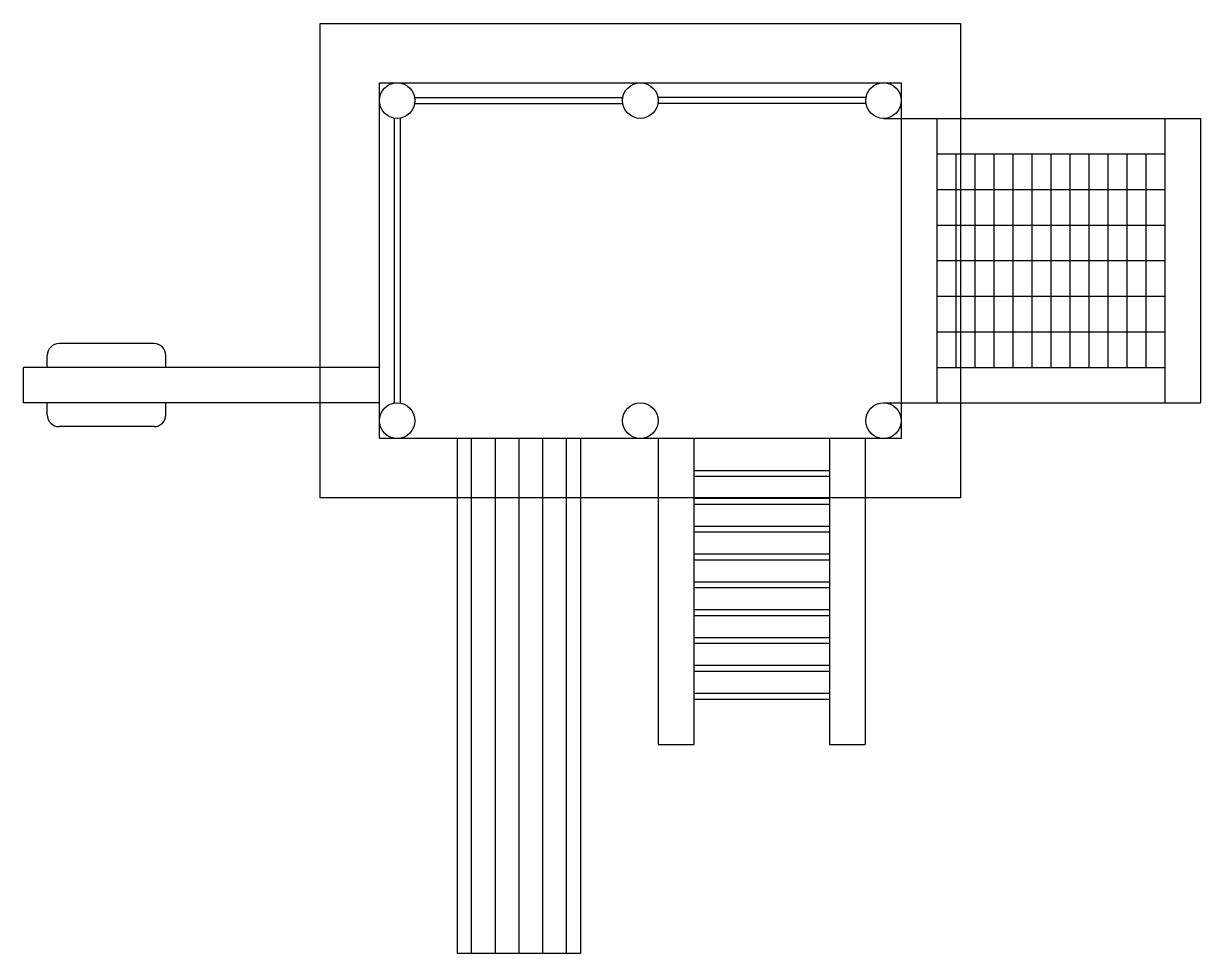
# Model space of a CAD drawing. Header units: millimetres. Extents: x 1490.85 to 1495.81, y 1325.25 to 1329.17.
import ezdxf

# ---------------------------------------------------------------- set-up
doc = ezdxf.new("R2010")
doc.units = ezdxf.units.MM
doc.header["$LTSCALE"] = 10
doc.layers.add('Playground', color=2, linetype='Continuous')

msp = doc.modelspace()

# ---------------------------------------------------------------- linework, layer by layer
at = {"layer": 'Playground'}
for p, q in [((1492.5007, 1328.8623), (1493.3778, 1328.8623)), ((1494.4028, 1328.8623), (1493.5257, 1328.8623)), ((1492.5007, 1328.8373), (1493.3778, 1328.8373)), ((1494.4028, 1328.8373), (1493.5257, 1328.8373)), ((1492.4142, 1328.7758), (1492.4142, 1327.5737)), ((1492.4392, 1328.7758), (1492.4392, 1327.5737)), ((1494.4767, 1328.7748), (1495.8127, 1328.7748)), ((1494.7017, 1328.7748), (1494.7017, 1327.5748)), ((1495.6627, 1328.7748), (1495.6627, 1327.5748)), ((1495.8127, 1328.7748), (1495.8127, 1327.5748)), ((1495.8127, 1328.7748), (1495.8127, 1328.6248)), ((1494.7017, 1328.6248), (1495.6627, 1328.6248)), ((1494.7818, 1328.6248), (1494.7818, 1327.7248)), ((1494.8619, 1328.6248), (1494.8619, 1327.7248)), ((1494.942, 1328.6248), (1494.942, 1327.7248)), ((1495.022, 1328.6248), (1495.022, 1327.7248)), ((1495.1021, 1328.6248), (1495.1021, 1327.7248)), ((1495.1822, 1328.6248), (1495.1822, 1327.7248)), ((1495.2623, 1328.6248), (1495.2623, 1327.7248)), ((1495.3424, 1328.6248), (1495.3424, 1327.7248)), ((1495.4224, 1328.6248), (1495.4224, 1327.7248)), ((1495.5025, 1328.6248), (1495.5025, 1327.7248)), ((1495.5826, 1328.6248), (1495.5826, 1327.7248)), ((1494.7017, 1328.4748), (1495.6627, 1328.4748)), ((1494.7017, 1328.3248), (1495.6627, 1328.3248)), ((1494.7017, 1328.1748), (1495.6627, 1328.1748)), ((1494.7017, 1328.0248), (1495.6627, 1328.0248)), ((1494.7017, 1327.8748), (1495.6627, 1327.8748)), ((1491.4017, 1327.8248), (1491.0017, 1327.8248)), ((1490.9517, 1327.7248), (1490.9517, 1327.7748)), ((1490.9517, 1327.7248), (1490.9517, 1327.7748)), ((1491.4517, 1327.7248), (1491.4517, 1327.7748)), ((1490.8517, 1327.5748), (1490.8517, 1327.7248)), ((1492.3517, 1327.7248), (1490.8517, 1327.7248)), ((1494.7017, 1327.7248), (1495.6627, 1327.7248)), ((1495.8127, 1327.7248), (1495.8127, 1327.5748)), ((1492.3517, 1327.5748), (1490.8517, 1327.5748)), ((1490.9517, 1327.5248), (1490.9517, 1327.5748)), ((1491.4517, 1327.5248), (1491.4517, 1327.5748)), ((1494.4767, 1327.5748), (1495.8127, 1327.5748)), ((1491.4017, 1327.4748), (1491.0017, 1327.4748)), ((1492.6792, 1327.4248), (1492.6792, 1325.2531)), ((1492.7392, 1327.4248), (1492.7392, 1325.2531)), ((1492.8392, 1327.4248), (1492.8392, 1325.2531)), ((1492.9392, 1327.4248), (1492.9392, 1325.2531)), ((1493.0392, 1327.4248), (1493.0392, 1325.2531)), ((1493.1392, 1327.4248), (1493.1392, 1325.2531)), ((1493.1992, 1327.4248), (1493.1992, 1325.2531)), ((1493.5267, 1327.4248), (1493.5267, 1326.1345)), ((1493.6767, 1327.4248), (1493.6767, 1326.1345)), ((1494.2488, 1327.4248), (1494.2488, 1326.1345)), ((1494.3988, 1327.4248), (1494.3988, 1326.1345)), ((1493.6767, 1327.2905), (1494.2488, 1327.2905)), ((1493.6767, 1327.2655), (1494.2488, 1327.2655)), ((1493.6767, 1327.1731), (1494.2488, 1327.1731)), ((1493.6767, 1327.1481), (1494.2488, 1327.1481)), ((1493.6767, 1327.0557), (1494.2488, 1327.0557)), ((1493.6767, 1327.0307), (1494.2488, 1327.0307)), ((1493.6767, 1326.9382), (1494.2488, 1326.9382)), ((1493.6767, 1326.9132), (1494.2488, 1326.9132)), ((1493.6767, 1326.8208), (1494.2488, 1326.8208)), ((1493.6767, 1326.7958), (1494.2488, 1326.7958)), ((1493.6767, 1326.7034), (1494.2488, 1326.7034)), ((1493.6767, 1326.6784), (1494.2488, 1326.6784)), ((1493.6767, 1326.586), (1494.2488, 1326.586)), ((1493.6767, 1326.561), (1494.2488, 1326.561)), ((1493.6767, 1326.4686), (1494.2488, 1326.4686)), ((1493.6767, 1326.4436), (1494.2488, 1326.4436)), ((1493.6767, 1326.3511), (1494.2488, 1326.3511)), ((1493.6767, 1326.3261), (1494.2488, 1326.3261)), ((1493.5267, 1326.1345), (1493.6767, 1326.1345)), ((1494.2488, 1326.1345), (1494.3988, 1326.1345)), ((1493.1992, 1325.2531), (1492.6792, 1325.2531))]:
    msp.add_line(p, q, dxfattribs=at)
for points in [[(1492.1017, 1329.1748), (1494.8017, 1329.1748), (1494.8017, 1327.1748), (1492.1017, 1327.1748)], [(1492.3517, 1328.9248), (1494.5517, 1328.9248), (1494.5517, 1327.4248), (1492.3517, 1327.4248)]]:
    msp.add_lwpolyline(points, close=True, dxfattribs=at)
for centre in [(1492.4267, 1328.8498), (1493.4517, 1328.8498), (1494.4767, 1328.8498), (1492.4267, 1327.4998), (1493.4517, 1327.4998), (1494.4767, 1327.4998)]:
    msp.add_circle(centre, 0.075, dxfattribs=at)
for centre, start, end in [((1491.0017, 1327.7748), 90, 180), ((1491.4017, 1327.7748), 0, 90), ((1491.0017, 1327.5248), 180, 270), ((1491.4017, 1327.5248), 270, 0)]:
    msp.add_arc(centre, 0.05, start, end, dxfattribs=at)

doc.saveas('drawing.dxf')
